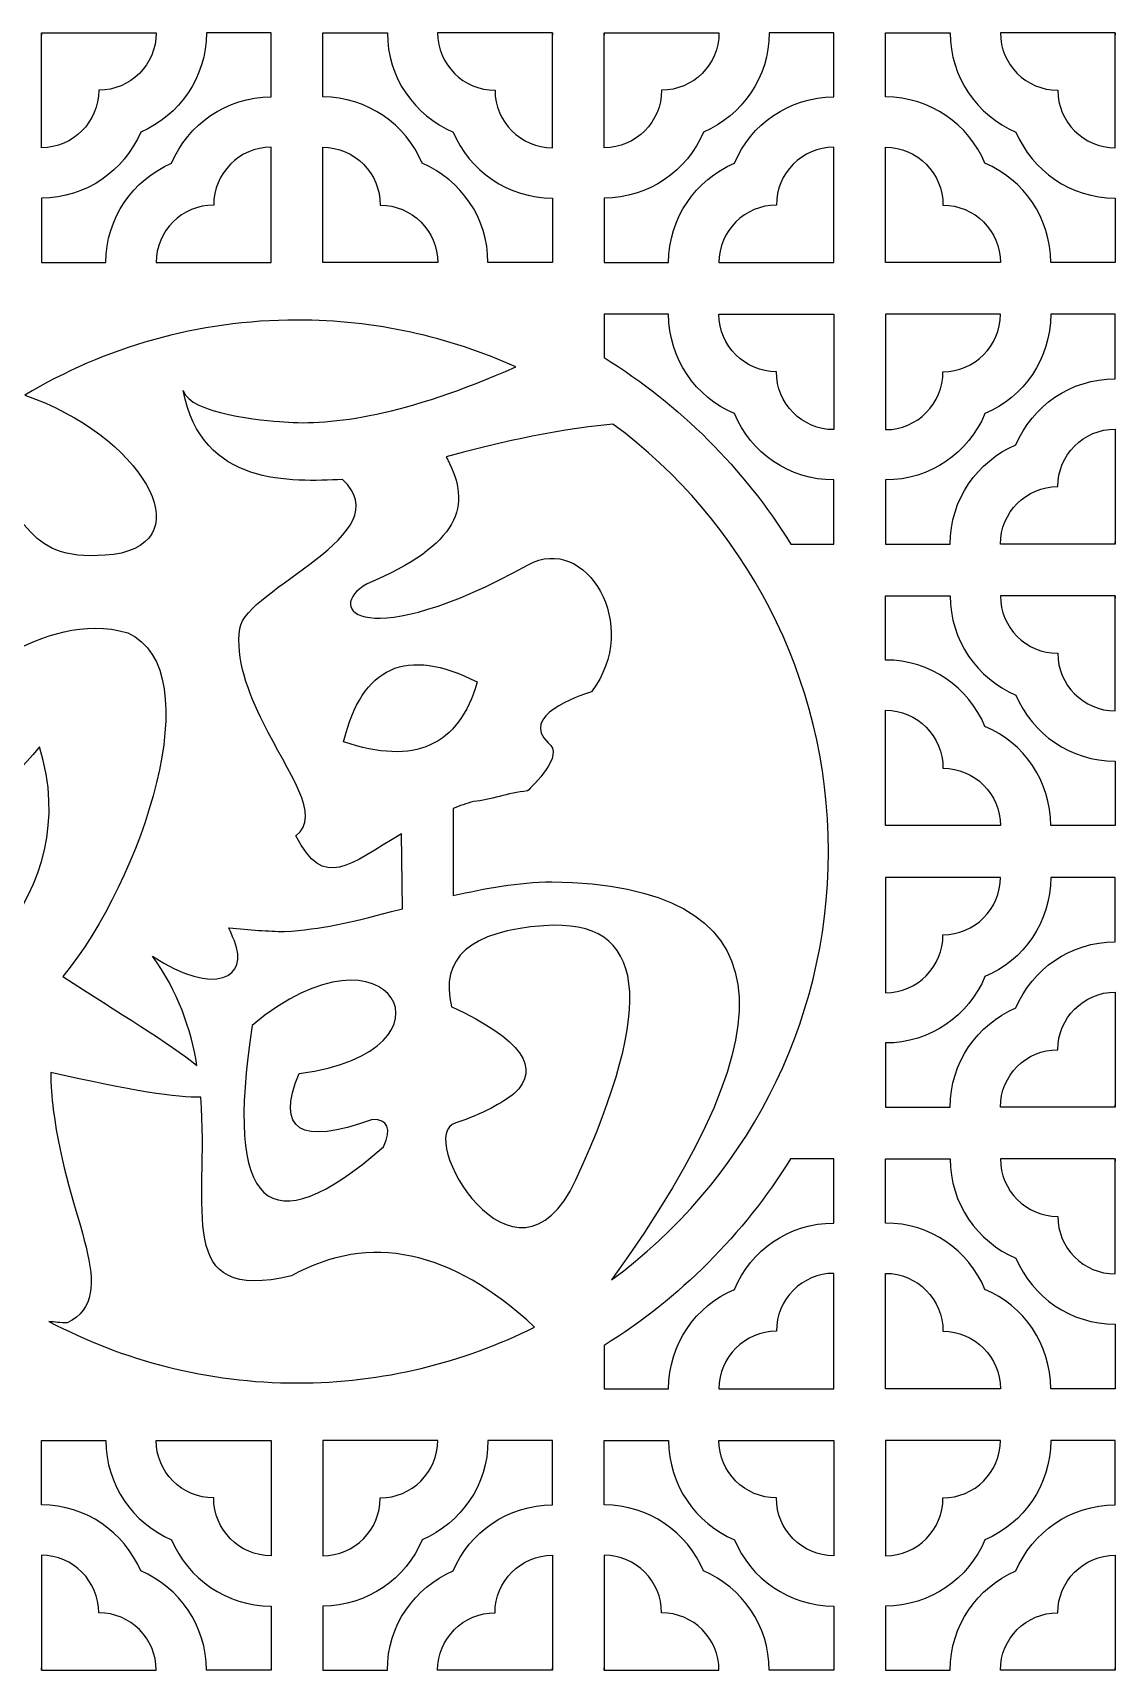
# Model space of a CAD drawing. Header units: centimetres. Extents: x -60 to 60, y -29 to 29.
# Drawn here: x 22.4 to 60.1, y -28.5 to 28.5 of the extents above; entities that cross this region are included whole.
import ezdxf

# ---------------------------------------------------------------- set-up
doc = ezdxf.new("R2010")
doc.units = ezdxf.units.CM
doc.header["$MEASUREMENT"] = 0
doc.layers.add('layer 1', color=7, linetype='Continuous')

msp = doc.modelspace()

# ---------------------------------------------------------------- linework, layer by layer
at = {"layer": 'layer 1', "color": 242}
for points, knots in [([(22.70974, 28.41758), (22.70864, 28.44493), (22.70807, 28.4724), (22.70807, 28.5), (22.70807, 28.5), (22.70807, 28.50012), (22.70808, 28.50025), (22.70808, 28.50038), (22.70808, 28.50038), (22.70808, 28.50038), (22.70974, 28.41758), (22.70974, 28.41758)], [0, 0, 0, 0, 0.25, 0.25, 0.25, 0.25, 0.5, 0.5, 0.5, 0.5, 1, 1, 1, 1]), ([(40.50806, 28.41758), (40.50916, 28.44493), (40.50973, 28.4724), (40.50973, 28.5), (40.50973, 28.5), (40.50973, 28.50012), (40.50972, 28.50025), (40.50972, 28.50038), (40.50972, 28.50038), (40.50972, 28.50038), (40.50806, 28.41758), (40.50806, 28.41758)], [0, 0, 0, 0, 0.25, 0.25, 0.25, 0.25, 0.5, 0.5, 0.5, 0.5, 1, 1, 1, 1]), ([(42.30974, 28.41758), (42.30864, 28.44493), (42.30807, 28.4724), (42.30807, 28.5), (42.30807, 28.5), (42.30807, 28.50012), (42.30808, 28.50025), (42.30808, 28.50038), (42.30808, 28.50038), (42.30808, 28.50038), (42.30974, 28.41758), (42.30974, 28.41758)], [0, 0, 0, 0, 0.25, 0.25, 0.25, 0.25, 0.5, 0.5, 0.5, 0.5, 1, 1, 1, 1]), ([(60.10806, 28.41758), (60.10916, 28.44493), (60.10973, 28.4724), (60.10973, 28.5), (60.10973, 28.5), (60.10973, 28.50012), (60.10972, 28.50025), (60.10972, 28.50038), (60.10972, 28.50038), (60.10972, 28.50038), (60.10806, 28.41758), (60.10806, 28.41758)], [0, 0, 0, 0, 0.25, 0.25, 0.25, 0.25, 0.5, 0.5, 0.5, 0.5, 1, 1, 1, 1]), ([(27.24602, 23.95526), (25.9, 23.38596), (24.95554, 22.05314), (24.95554, 20.5), (24.95554, 20.5), (24.95554, 20.5), (22.70974, 20.5), (22.70974, 20.5), (22.70974, 20.5), (22.70974, 20.5), (22.70974, 22.7458), (22.70974, 22.7458), (22.70974, 22.7458), (24.26621, 22.7458), (25.60125, 23.69446), (26.16849, 25.04511), (26.16849, 25.04511), (27.51389, 25.61469), (28.45807, 26.9473), (28.45807, 28.5), (28.45807, 28.5), (28.45807, 28.5), (30.70974, 28.5), (30.70974, 28.5), (30.70974, 28.5), (30.70974, 28.5), (30.70974, 26.26594), (30.70974, 26.26594), (30.70974, 26.26594), (29.14896, 26.26594), (27.81055, 25.31188), (27.24602, 23.95526), (27.24602, 23.95526), (27.24602, 23.95526), (27.24602, 23.95526), (27.24602, 23.95526)], [0, 0, 0, 0, 0.1, 0.1, 0.1, 0.1, 0.2, 0.2, 0.2, 0.2, 0.3, 0.3, 0.3, 0.3, 0.4, 0.4, 0.4, 0.4, 0.5, 0.5, 0.5, 0.5, 0.6, 0.6, 0.6, 0.6, 0.7, 0.7, 0.7, 0.7, 0.8, 0.8, 0.8, 0.8, 1, 1, 1, 1]), ([(24.70974, 26.5), (25.81413, 26.5), (26.70807, 27.39561), (26.70807, 28.5), (26.70807, 28.5), (26.70807, 28.5), (22.70974, 28.5), (22.70974, 28.5), (22.70974, 28.5), (22.70974, 28.5), (22.70974, 24.4958), (22.70974, 24.4958), (22.70974, 24.4958), (23.81234, 24.4958), (24.70974, 25.39922), (24.70974, 26.5), (24.70974, 26.5), (24.70974, 26.5), (24.70974, 26.5), (24.70974, 26.5)], [0, 0, 0, 0, 0.16666667, 0.16666667, 0.16666667, 0.16666667, 0.33333333, 0.33333333, 0.33333333, 0.33333333, 0.5, 0.5, 0.5, 0.5, 0.66666667, 0.66666667, 0.66666667, 0.66666667, 1, 1, 1, 1]), ([(35.97178, 23.95526), (37.3178, 23.38596), (38.26226, 22.05314), (38.26226, 20.5), (38.26226, 20.5), (38.26226, 20.5), (40.50806, 20.5), (40.50806, 20.5), (40.50806, 20.5), (40.50806, 20.5), (40.50806, 22.7458), (40.50806, 22.7458), (40.50806, 22.7458), (38.95159, 22.7458), (37.61655, 23.69446), (37.04931, 25.04511), (37.04931, 25.04511), (35.70391, 25.61469), (34.75973, 26.9473), (34.75973, 28.5), (34.75973, 28.5), (34.75973, 28.5), (32.50806, 28.5), (32.50806, 28.5), (32.50806, 28.5), (32.50806, 28.5), (32.50806, 26.26594), (32.50806, 26.26594), (32.50806, 26.26594), (34.06884, 26.26594), (35.40725, 25.31188), (35.97178, 23.95526), (35.97178, 23.95526), (35.97178, 23.95526), (35.97178, 23.95526), (35.97178, 23.95526)], [0, 0, 0, 0, 0.1, 0.1, 0.1, 0.1, 0.2, 0.2, 0.2, 0.2, 0.3, 0.3, 0.3, 0.3, 0.4, 0.4, 0.4, 0.4, 0.5, 0.5, 0.5, 0.5, 0.6, 0.6, 0.6, 0.6, 0.7, 0.7, 0.7, 0.7, 0.8, 0.8, 0.8, 0.8, 1, 1, 1, 1]), ([(38.50806, 26.5), (37.40367, 26.5), (36.50973, 27.39561), (36.50973, 28.5), (36.50973, 28.5), (36.50973, 28.5), (40.50806, 28.5), (40.50806, 28.5), (40.50806, 28.5), (40.50806, 28.5), (40.50806, 24.4958), (40.50806, 24.4958), (40.50806, 24.4958), (39.40546, 24.4958), (38.50806, 25.39922), (38.50806, 26.5), (38.50806, 26.5), (38.50806, 26.5), (38.50806, 26.5), (38.50806, 26.5)], [0, 0, 0, 0, 0.16666667, 0.16666667, 0.16666667, 0.16666667, 0.33333333, 0.33333333, 0.33333333, 0.33333333, 0.5, 0.5, 0.5, 0.5, 0.66666667, 0.66666667, 0.66666667, 0.66666667, 1, 1, 1, 1]), ([(46.84602, 23.95526), (45.5, 23.38596), (44.55554, 22.05314), (44.55554, 20.5), (44.55554, 20.5), (44.55554, 20.5), (42.30974, 20.5), (42.30974, 20.5), (42.30974, 20.5), (42.30974, 20.5), (42.30974, 22.7458), (42.30974, 22.7458), (42.30974, 22.7458), (43.86621, 22.7458), (45.20125, 23.69446), (45.76849, 25.04511), (45.76849, 25.04511), (47.11389, 25.61469), (48.05807, 26.9473), (48.05807, 28.5), (48.05807, 28.5), (48.05807, 28.5), (50.30974, 28.5), (50.30974, 28.5), (50.30974, 28.5), (50.30974, 28.5), (50.30974, 26.26594), (50.30974, 26.26594), (50.30974, 26.26594), (48.74896, 26.26594), (47.41055, 25.31188), (46.84602, 23.95526), (46.84602, 23.95526), (46.84602, 23.95526), (46.84602, 23.95526), (46.84602, 23.95526)], [0, 0, 0, 0, 0.1, 0.1, 0.1, 0.1, 0.2, 0.2, 0.2, 0.2, 0.3, 0.3, 0.3, 0.3, 0.4, 0.4, 0.4, 0.4, 0.5, 0.5, 0.5, 0.5, 0.6, 0.6, 0.6, 0.6, 0.7, 0.7, 0.7, 0.7, 0.8, 0.8, 0.8, 0.8, 1, 1, 1, 1]), ([(44.30974, 26.5), (45.41413, 26.5), (46.30807, 27.39561), (46.30807, 28.5), (46.30807, 28.5), (46.30807, 28.5), (42.30974, 28.5), (42.30974, 28.5), (42.30974, 28.5), (42.30974, 28.5), (42.30974, 24.4958), (42.30974, 24.4958), (42.30974, 24.4958), (43.41234, 24.4958), (44.30974, 25.39922), (44.30974, 26.5), (44.30974, 26.5), (44.30974, 26.5), (44.30974, 26.5), (44.30974, 26.5)], [0, 0, 0, 0, 0.16666667, 0.16666667, 0.16666667, 0.16666667, 0.33333333, 0.33333333, 0.33333333, 0.33333333, 0.5, 0.5, 0.5, 0.5, 0.66666667, 0.66666667, 0.66666667, 0.66666667, 1, 1, 1, 1]), ([(55.57178, 23.95526), (56.9178, 23.38596), (57.86226, 22.05314), (57.86226, 20.5), (57.86226, 20.5), (57.86226, 20.5), (60.10806, 20.5), (60.10806, 20.5), (60.10806, 20.5), (60.10806, 20.5), (60.10806, 22.7458), (60.10806, 22.7458), (60.10806, 22.7458), (58.55159, 22.7458), (57.21655, 23.69446), (56.64931, 25.04511), (56.64931, 25.04511), (55.30391, 25.61469), (54.35973, 26.9473), (54.35973, 28.5), (54.35973, 28.5), (54.35973, 28.5), (52.10806, 28.5), (52.10806, 28.5), (52.10806, 28.5), (52.10806, 28.5), (52.10806, 26.26594), (52.10806, 26.26594), (52.10806, 26.26594), (53.66884, 26.26594), (55.00725, 25.31188), (55.57178, 23.95526), (55.57178, 23.95526), (55.57178, 23.95526), (55.57178, 23.95526), (55.57178, 23.95526)], [0, 0, 0, 0, 0.1, 0.1, 0.1, 0.1, 0.2, 0.2, 0.2, 0.2, 0.3, 0.3, 0.3, 0.3, 0.4, 0.4, 0.4, 0.4, 0.5, 0.5, 0.5, 0.5, 0.6, 0.6, 0.6, 0.6, 0.7, 0.7, 0.7, 0.7, 0.8, 0.8, 0.8, 0.8, 1, 1, 1, 1]), ([(58.10806, 26.5), (57.00367, 26.5), (56.10973, 27.39561), (56.10973, 28.5), (56.10973, 28.5), (56.10973, 28.5), (60.10806, 28.5), (60.10806, 28.5), (60.10806, 28.5), (60.10806, 28.5), (60.10806, 24.4958), (60.10806, 24.4958), (60.10806, 24.4958), (59.00546, 24.4958), (58.10806, 25.39922), (58.10806, 26.5), (58.10806, 26.5), (58.10806, 26.5), (58.10806, 26.5), (58.10806, 26.5)], [0, 0, 0, 0, 0.16666667, 0.16666667, 0.16666667, 0.16666667, 0.33333333, 0.33333333, 0.33333333, 0.33333333, 0.5, 0.5, 0.5, 0.5, 0.66666667, 0.66666667, 0.66666667, 0.66666667, 1, 1, 1, 1]), ([(26.70564, 20.5), (26.70564, 21.60267), (27.60901, 22.49998), (28.70981, 22.49998), (28.70981, 22.49998), (28.70151, 23.60508), (29.60415, 24.51594), (30.70974, 24.51594), (30.70974, 24.51594), (30.70974, 24.51594), (30.70974, 20.5), (30.70974, 20.5), (30.70974, 20.5), (30.70974, 20.5), (26.70564, 20.5), (26.70564, 20.5)], [0, 0, 0, 0, 0.2, 0.2, 0.2, 0.2, 0.4, 0.4, 0.4, 0.4, 0.6, 0.6, 0.6, 0.6, 1, 1, 1, 1]), ([(36.51216, 20.5), (36.51216, 21.60267), (35.60879, 22.49998), (34.50799, 22.49998), (34.50799, 22.49998), (34.51629, 23.60508), (33.61365, 24.51594), (32.50806, 24.51594), (32.50806, 24.51594), (32.50806, 24.51594), (32.50806, 20.5), (32.50806, 20.5), (32.50806, 20.5), (32.50806, 20.5), (36.51216, 20.5), (36.51216, 20.5)], [0, 0, 0, 0, 0.2, 0.2, 0.2, 0.2, 0.4, 0.4, 0.4, 0.4, 0.6, 0.6, 0.6, 0.6, 1, 1, 1, 1]), ([(46.30564, 20.5), (46.30564, 21.60267), (47.20901, 22.49998), (48.30981, 22.49998), (48.30981, 22.49998), (48.30151, 23.60508), (49.20415, 24.51594), (50.30974, 24.51594), (50.30974, 24.51594), (50.30974, 24.51594), (50.30974, 20.5), (50.30974, 20.5), (50.30974, 20.5), (50.30974, 20.5), (46.30564, 20.5), (46.30564, 20.5)], [0, 0, 0, 0, 0.2, 0.2, 0.2, 0.2, 0.4, 0.4, 0.4, 0.4, 0.6, 0.6, 0.6, 0.6, 1, 1, 1, 1]), ([(56.11216, 20.5), (56.11216, 21.60267), (55.20879, 22.49998), (54.10799, 22.49998), (54.10799, 22.49998), (54.11629, 23.60508), (53.21365, 24.51594), (52.10806, 24.51594), (52.10806, 24.51594), (52.10806, 24.51594), (52.10806, 20.5), (52.10806, 20.5), (52.10806, 20.5), (52.10806, 20.5), (56.11216, 20.5), (56.11216, 20.5)], [0, 0, 0, 0, 0.2, 0.2, 0.2, 0.2, 0.4, 0.4, 0.4, 0.4, 0.6, 0.6, 0.6, 0.6, 1, 1, 1, 1]), ([(28.12773, -7.44882), (27.18303, -6.69199), (25.40397, -5.6025), (23.45208, -4.35654), (23.45208, -4.35654), (26.22529, -1.00385), (28.63784, 6.31007), (25.7151, 7.60699), (25.7151, 7.60699), (24.21366, 8.07412), (22.70259, 7.48236), (21.55877, 6.90046), (21.55877, 6.90046), (21.55877, 6.90046), (21.55876, 6.90045), (21.55876, 6.90045), (21.55876, 6.90045), (18.60048, 5.39542), (16.69027, 1.33226), (13.3909, 3.10792), (13.3909, 3.10792), (13.97583, 7.99041), (16.50569, 11.4978), (19.9858, 14.08021), (19.9858, 14.08021), (22.39115, 11.49097), (22.08312, 10.03695), (25.21626, 10.33465), (25.21626, 10.33465), (28.37153, 10.8162), (26.13684, 14.52743), (22.13082, 15.88346), (22.13082, 15.88346), (24.90563, 17.5453), (28.15194, 18.50061), (31.62089, 18.50061), (31.62089, 18.50061), (34.33223, 18.50061), (36.90754, 17.917), (39.22805, 16.8686), (39.22805, 16.8686), (35.41582, 15.17541), (32.82398, 14.82134), (31.15168, 14.95138), (31.15168, 14.95138), (30.44029, 15.00669), (27.88816, 15.22635), (27.65097, 16.04541), (27.65097, 16.04541), (28.28106, 12.68795), (31.44224, 12.87064), (33.19094, 12.95036), (33.19094, 12.95036), (35.31036, 11.05391), (29.80927, 9.14572), (29.62609, 7.76258), (29.62609, 7.76258), (29.45602, 6.71687), (29.90939, 5.55984), (30.44527, 4.4664), (30.44527, 4.4664), (31.30163, 2.71902), (32.50197, 1.2561), (31.57381, 0.54822), (31.57381, 0.54822), (32.55316, -1.38006), (33.43134, -0.45426), (35.25211, 0.61721), (35.25211, 0.61721), (35.25211, 0.61721), (35.28727, -1.99097), (35.28727, -1.99097), (35.28727, -1.99097), (35.15754, -2.02577), (35.03135, -2.0595), (34.90881, -2.09179), (34.90881, -2.09179), (33.40716, -2.48747), (32.4914, -2.69656), (31.17242, -2.7886), (31.17242, -2.7886), (31.17242, -2.7886), (31.1724, -2.78861), (31.1724, -2.78861), (31.1724, -2.78861), (31.1724, -2.78861), (31.17239, -2.78861), (31.17239, -2.78861), (31.17239, -2.78861), (31.17239, -2.78861), (31.17239, -2.78861), (31.17239, -2.78861), (31.17239, -2.78861), (30.61465, -2.77486), (29.97705, -2.73366), (29.23518, -2.65317), (29.23518, -2.65317), (29.2789, -2.75594), (29.34177, -2.90437), (29.43015, -3.11352), (29.43015, -3.11352), (29.96749, -4.385), (28.76442, -5.073), (26.57783, -3.64466), (26.57783, -3.64466), (27.47397, -4.86654), (27.91506, -6.17334), (28.12773, -7.44882)], [0, 0, 0, 0, 0.03571429, 0.03571429, 0.03571429, 0.03571429, 0.07142857, 0.07142857, 0.07142857, 0.07142857, 0.10714286, 0.10714286, 0.10714286, 0.10714286, 0.14285714, 0.14285714, 0.14285714, 0.14285714, 0.17857143, 0.17857143, 0.17857143, 0.17857143, 0.21428571, 0.21428571, 0.21428571, 0.21428571, 0.25, 0.25, 0.25, 0.25, 0.28571429, 0.28571429, 0.28571429, 0.28571429, 0.32142857, 0.32142857, 0.32142857, 0.32142857, 0.35714286, 0.35714286, 0.35714286, 0.35714286, 0.39285714, 0.39285714, 0.39285714, 0.39285714, 0.42857143, 0.42857143, 0.42857143, 0.42857143, 0.46428571, 0.46428571, 0.46428571, 0.46428571, 0.5, 0.5, 0.5, 0.5, 0.53571429, 0.53571429, 0.53571429, 0.53571429, 0.57142857, 0.57142857, 0.57142857, 0.57142857, 0.60714286, 0.60714286, 0.60714286, 0.60714286, 0.64285714, 0.64285714, 0.64285714, 0.64285714, 0.67857143, 0.67857143, 0.67857143, 0.67857143, 0.71428571, 0.71428571, 0.71428571, 0.71428571, 0.75, 0.75, 0.75, 0.75, 0.78571429, 0.78571429, 0.78571429, 0.78571429, 0.82142857, 0.82142857, 0.82142857, 0.82142857, 0.85714286, 0.85714286, 0.85714286, 0.85714286, 0.89285714, 0.89285714, 0.89285714, 0.89285714, 0.92857143, 0.92857143, 0.92857143, 0.92857143, 1, 1, 1, 1]), ([(48.81574, 10.70002), (47.17369, 13.33292), (44.94373, 15.55347), (42.30974, 17.19395), (42.30974, 17.19395), (42.30974, 17.19395), (42.30974, 18.7), (42.30974, 18.7), (42.30974, 18.7), (42.30974, 18.7), (44.55554, 18.7), (44.55554, 18.7), (44.55554, 18.7), (44.55554, 17.14686), (45.5, 15.81404), (46.84602, 15.24474), (46.84602, 15.24474), (47.41055, 13.88812), (48.74896, 12.93406), (50.30974, 12.93406), (50.30974, 12.93406), (50.30974, 12.93406), (50.30974, 10.7), (50.30974, 10.7), (50.30974, 10.7), (50.30974, 10.7), (48.81574, 10.70002), (48.81574, 10.70002)], [0, 0, 0, 0, 0.125, 0.125, 0.125, 0.125, 0.25, 0.25, 0.25, 0.25, 0.375, 0.375, 0.375, 0.375, 0.5, 0.5, 0.5, 0.5, 0.625, 0.625, 0.625, 0.625, 0.75, 0.75, 0.75, 0.75, 1, 1, 1, 1]), ([(46.30564, 18.7), (46.30564, 17.59733), (47.20901, 16.70002), (48.30981, 16.70002), (48.30981, 16.70002), (48.30151, 15.59492), (49.20415, 14.68406), (50.30974, 14.68406), (50.30974, 14.68406), (50.30974, 14.68406), (50.30974, 18.7), (50.30974, 18.7), (50.30974, 18.7), (50.30974, 18.7), (46.30564, 18.7), (46.30564, 18.7), (46.30564, 18.7), (46.30564, 18.7), (46.30564, 18.7), (46.30564, 18.7)], [0, 0, 0, 0, 0.16666667, 0.16666667, 0.16666667, 0.16666667, 0.33333333, 0.33333333, 0.33333333, 0.33333333, 0.5, 0.5, 0.5, 0.5, 0.66666667, 0.66666667, 0.66666667, 0.66666667, 1, 1, 1, 1]), ([(56.11216, 18.7), (56.11216, 17.59733), (55.20879, 16.70002), (54.10799, 16.70002), (54.10799, 16.70002), (54.11629, 15.59492), (53.21365, 14.68406), (52.10806, 14.68406), (52.10806, 14.68406), (52.10806, 14.68406), (52.10806, 18.7), (52.10806, 18.7), (52.10806, 18.7), (52.10806, 18.7), (56.11216, 18.7), (56.11216, 18.7)], [0, 0, 0, 0, 0.2, 0.2, 0.2, 0.2, 0.4, 0.4, 0.4, 0.4, 0.6, 0.6, 0.6, 0.6, 1, 1, 1, 1]), ([(55.57178, 15.24474), (56.9178, 15.81404), (57.86226, 17.14686), (57.86226, 18.7), (57.86226, 18.7), (57.86226, 18.7), (60.10806, 18.7), (60.10806, 18.7), (60.10806, 18.7), (60.10806, 18.7), (60.10806, 16.4542), (60.10806, 16.4542), (60.10806, 16.4542), (58.55159, 16.4542), (57.21655, 15.50554), (56.64931, 14.15489), (56.64931, 14.15489), (55.30391, 13.58531), (54.35973, 12.2527), (54.35973, 10.7), (54.35973, 10.7), (54.35973, 10.7), (52.10806, 10.7), (52.10806, 10.7), (52.10806, 10.7), (52.10806, 10.7), (52.10806, 12.93406), (52.10806, 12.93406), (52.10806, 12.93406), (53.66884, 12.93406), (55.00725, 13.88812), (55.57178, 15.24474), (55.57178, 15.24474), (55.57178, 15.24474), (55.57178, 15.24474), (55.57178, 15.24474)], [0, 0, 0, 0, 0.1, 0.1, 0.1, 0.1, 0.2, 0.2, 0.2, 0.2, 0.3, 0.3, 0.3, 0.3, 0.4, 0.4, 0.4, 0.4, 0.5, 0.5, 0.5, 0.5, 0.6, 0.6, 0.6, 0.6, 0.7, 0.7, 0.7, 0.7, 0.8, 0.8, 0.8, 0.8, 1, 1, 1, 1]), ([(42.56483, -14.91567), (49.12336, -5.81429), (48.42931, -1.19448), (40.48591, -1.05172), (40.48591, -1.05172), (39.3202, -1.06751), (38.13573, -1.28178), (37.05341, -1.53617), (37.05341, -1.53617), (37.05341, -1.53617), (37.05344, 1.50259), (37.05344, 1.50259), (37.05344, 1.50259), (37.28229, 1.59078), (37.50872, 1.6684), (37.76028, 1.74342), (37.76028, 1.74342), (37.76028, 1.74342), (37.76031, 1.74343), (37.76031, 1.74343), (37.76031, 1.74343), (37.76031, 1.74343), (37.76033, 1.74343), (37.76033, 1.74343), (37.76033, 1.74343), (38.34812, 1.78445), (38.94821, 2.04176), (39.64135, 2.1071), (39.64135, 2.1071), (39.82129, 2.28707), (40.95763, 3.35828), (40.36412, 3.77994), (40.36412, 3.77994), (39.35692, 4.73419), (41.40131, 5.39644), (41.86451, 5.55551), (41.86451, 5.55551), (43.63905, 7.86948), (41.66755, 11.09817), (39.65892, 9.97694), (39.65892, 9.97694), (33.98921, 6.85025), (32.49261, 8.42888), (34.05574, 9.32213), (34.05574, 9.32213), (37.28944, 10.67143), (37.71019, 12.06135), (36.84906, 13.65331), (36.84906, 13.65331), (36.83476, 13.67975), (36.82001, 13.70623), (36.80473, 13.73269), (36.80473, 13.73269), (38.39433, 14.16194), (40.30848, 14.65108), (42.61668, 14.87861), (42.61668, 14.87861), (47.16906, 11.5082), (50.1209, 6.09842), (50.1209, 0.00062), (50.1209, 0.00062), (50.1209, -6.12033), (47.14664, -11.54802), (42.56483, -14.91567), (42.56483, -14.91567), (42.56483, -14.91567), (42.56483, -14.91567), (42.56483, -14.91567)], [0, 0, 0, 0, 0.05555556, 0.05555556, 0.05555556, 0.05555556, 0.11111111, 0.11111111, 0.11111111, 0.11111111, 0.16666667, 0.16666667, 0.16666667, 0.16666667, 0.22222222, 0.22222222, 0.22222222, 0.22222222, 0.27777778, 0.27777778, 0.27777778, 0.27777778, 0.33333333, 0.33333333, 0.33333333, 0.33333333, 0.38888889, 0.38888889, 0.38888889, 0.38888889, 0.44444444, 0.44444444, 0.44444444, 0.44444444, 0.5, 0.5, 0.5, 0.5, 0.55555556, 0.55555556, 0.55555556, 0.55555556, 0.61111111, 0.61111111, 0.61111111, 0.61111111, 0.66666667, 0.66666667, 0.66666667, 0.66666667, 0.72222222, 0.72222222, 0.72222222, 0.72222222, 0.77777778, 0.77777778, 0.77777778, 0.77777778, 0.83333333, 0.83333333, 0.83333333, 0.83333333, 0.88888889, 0.88888889, 0.88888889, 0.88888889, 1, 1, 1, 1]), ([(58.10806, 12.7), (57.00367, 12.7), (56.10973, 11.80439), (56.10973, 10.7), (56.10973, 10.7), (56.10973, 10.7), (60.10806, 10.7), (60.10806, 10.7), (60.10806, 10.7), (60.10806, 10.7), (60.10806, 14.7042), (60.10806, 14.7042), (60.10806, 14.7042), (59.00546, 14.7042), (58.10806, 13.80078), (58.10806, 12.7), (58.10806, 12.7), (58.10806, 12.7), (58.10806, 12.7), (58.10806, 12.7)], [0, 0, 0, 0, 0.16666667, 0.16666667, 0.16666667, 0.16666667, 0.33333333, 0.33333333, 0.33333333, 0.33333333, 0.5, 0.5, 0.5, 0.5, 0.66666667, 0.66666667, 0.66666667, 0.66666667, 1, 1, 1, 1]), ([(60.10806, 10.78242), (60.10916, 10.75507), (60.10973, 10.7276), (60.10973, 10.7), (60.10973, 10.7), (60.10973, 10.69988), (60.10972, 10.69975), (60.10972, 10.69962), (60.10972, 10.69962), (60.10972, 10.69962), (60.10806, 10.78242), (60.10806, 10.78242)], [0, 0, 0, 0, 0.25, 0.25, 0.25, 0.25, 0.5, 0.5, 0.5, 0.5, 1, 1, 1, 1]), ([(55.57178, 4.35526), (56.9178, 3.78596), (57.86226, 2.45314), (57.86226, 0.9), (57.86226, 0.9), (57.86226, 0.9), (60.10806, 0.9), (60.10806, 0.9), (60.10806, 0.9), (60.10806, 0.9), (60.10806, 3.1458), (60.10806, 3.1458), (60.10806, 3.1458), (58.55159, 3.1458), (57.21655, 4.09446), (56.64931, 5.44511), (56.64931, 5.44511), (55.30391, 6.01469), (54.35973, 7.3473), (54.35973, 8.9), (54.35973, 8.9), (54.35973, 8.9), (52.10806, 8.9), (52.10806, 8.9), (52.10806, 8.9), (52.10806, 8.9), (52.10806, 6.66594), (52.10806, 6.66594), (52.10806, 6.66594), (53.66884, 6.66594), (55.00725, 5.71188), (55.57178, 4.35526), (55.57178, 4.35526), (55.57178, 4.35526), (55.57178, 4.35526), (55.57178, 4.35526)], [0, 0, 0, 0, 0.1, 0.1, 0.1, 0.1, 0.2, 0.2, 0.2, 0.2, 0.3, 0.3, 0.3, 0.3, 0.4, 0.4, 0.4, 0.4, 0.5, 0.5, 0.5, 0.5, 0.6, 0.6, 0.6, 0.6, 0.7, 0.7, 0.7, 0.7, 0.8, 0.8, 0.8, 0.8, 1, 1, 1, 1]), ([(58.10806, 6.9), (57.00367, 6.9), (56.10973, 7.79561), (56.10973, 8.9), (56.10973, 8.9), (56.10973, 8.9), (60.10806, 8.9), (60.10806, 8.9), (60.10806, 8.9), (60.10806, 8.9), (60.10806, 4.8958), (60.10806, 4.8958), (60.10806, 4.8958), (59.00546, 4.8958), (58.10806, 5.79922), (58.10806, 6.9), (58.10806, 6.9), (58.10806, 6.9), (58.10806, 6.9), (58.10806, 6.9)], [0, 0, 0, 0, 0.16666667, 0.16666667, 0.16666667, 0.16666667, 0.33333333, 0.33333333, 0.33333333, 0.33333333, 0.5, 0.5, 0.5, 0.5, 0.66666667, 0.66666667, 0.66666667, 0.66666667, 1, 1, 1, 1]), ([(60.10806, 8.81758), (60.10916, 8.84493), (60.10973, 8.8724), (60.10973, 8.9), (60.10973, 8.9), (60.10973, 8.90012), (60.10972, 8.90025), (60.10972, 8.90038), (60.10972, 8.90038), (60.10972, 8.90038), (60.10806, 8.81758), (60.10806, 8.81758)], [0, 0, 0, 0, 0.25, 0.25, 0.25, 0.25, 0.5, 0.5, 0.5, 0.5, 1, 1, 1, 1]), ([(37.88494, 5.90532), (35.42244, 7.14856), (33.87242, 6.45453), (33.23491, 3.82323), (33.23491, 3.82323), (35.70571, 2.97714), (37.25572, 3.67118), (37.88494, 5.90532)], [0, 0, 0, 0, 0.33333333, 0.33333333, 0.33333333, 0.33333333, 1, 1, 1, 1]), ([(56.11216, 0.9), (56.11216, 2.00267), (55.20879, 2.89998), (54.10799, 2.89998), (54.10799, 2.89998), (54.11629, 4.00508), (53.21365, 4.91594), (52.10806, 4.91594), (52.10806, 4.91594), (52.10806, 4.91594), (52.10806, 0.9), (52.10806, 0.9), (52.10806, 0.9), (52.10806, 0.9), (56.11216, 0.9), (56.11216, 0.9)], [0, 0, 0, 0, 0.2, 0.2, 0.2, 0.2, 0.4, 0.4, 0.4, 0.4, 0.6, 0.6, 0.6, 0.6, 1, 1, 1, 1]), ([(14.58374, -7.22034), (13.64197, -5.00162), (13.1209, -2.56112), (13.1209, 0.00062), (13.1209, 0.00062), (13.1209, 0.55942), (13.1457, 1.11247), (13.19424, 1.65869), (13.19424, 1.65869), (13.3889, 1.3797), (13.60156, 1.14016), (13.82916, 0.93754), (13.82916, 0.93754), (16.25653, -1.22345), (20.39129, 0.80503), (22.6398, 3.64042), (22.6398, 3.64042), (24.27017, -1.49666), (19.65809, -5.3285), (16.76522, -6.10298), (16.76522, -6.10298), (15.56822, -6.42344), (14.8807, -6.81637), (14.58374, -7.22034)], [0, 0, 0, 0, 0.14285714, 0.14285714, 0.14285714, 0.14285714, 0.28571429, 0.28571429, 0.28571429, 0.28571429, 0.42857143, 0.42857143, 0.42857143, 0.42857143, 0.57142857, 0.57142857, 0.57142857, 0.57142857, 0.71428571, 0.71428571, 0.71428571, 0.71428571, 1, 1, 1, 1]), ([(56.11216, -0.9), (56.11216, -2.00267), (55.20879, -2.89998), (54.10799, -2.89998), (54.10799, -2.89998), (54.11629, -4.00508), (53.21365, -4.91594), (52.10806, -4.91594), (52.10806, -4.91594), (52.10806, -4.91594), (52.10806, -0.9), (52.10806, -0.9), (52.10806, -0.9), (52.10806, -0.9), (56.11216, -0.9), (56.11216, -0.9)], [0, 0, 0, 0, 0.2, 0.2, 0.2, 0.2, 0.4, 0.4, 0.4, 0.4, 0.6, 0.6, 0.6, 0.6, 1, 1, 1, 1]), ([(55.57178, -4.35526), (56.9178, -3.78596), (57.86226, -2.45314), (57.86226, -0.9), (57.86226, -0.9), (57.86226, -0.9), (60.10806, -0.9), (60.10806, -0.9), (60.10806, -0.9), (60.10806, -0.9), (60.10806, -3.1458), (60.10806, -3.1458), (60.10806, -3.1458), (58.55159, -3.1458), (57.21655, -4.09446), (56.64931, -5.44511), (56.64931, -5.44511), (55.30391, -6.01469), (54.35973, -7.3473), (54.35973, -8.9), (54.35973, -8.9), (54.35973, -8.9), (52.10806, -8.9), (52.10806, -8.9), (52.10806, -8.9), (52.10806, -8.9), (52.10806, -6.66594), (52.10806, -6.66594), (52.10806, -6.66594), (53.66884, -6.66594), (55.00725, -5.71188), (55.57178, -4.35526), (55.57178, -4.35526), (55.57178, -4.35526), (55.57178, -4.35526), (55.57178, -4.35526)], [0, 0, 0, 0, 0.1, 0.1, 0.1, 0.1, 0.2, 0.2, 0.2, 0.2, 0.3, 0.3, 0.3, 0.3, 0.4, 0.4, 0.4, 0.4, 0.5, 0.5, 0.5, 0.5, 0.6, 0.6, 0.6, 0.6, 0.7, 0.7, 0.7, 0.7, 0.8, 0.8, 0.8, 0.8, 1, 1, 1, 1]), ([(34.62925, -10.27542), (30.59522, -13.80171), (29.06953, -12.39393), (30.05219, -6.05211), (30.05219, -6.05211), (34.86231, -2.00073), (37.614, -6.98458), (31.68661, -7.72269), (31.68661, -7.72269), (30.86839, -9.70862), (31.71878, -10.24416), (34.2378, -9.32929), (34.2378, -9.32929), (34.77959, -9.32753), (34.91008, -9.64292), (34.62925, -10.27542)], [0, 0, 0, 0, 0.2, 0.2, 0.2, 0.2, 0.4, 0.4, 0.4, 0.4, 0.6, 0.6, 0.6, 0.6, 1, 1, 1, 1]), ([(41.32156, -11.43079), (39.21831, -15.9693), (35.6442, -9.80801), (37.14688, -9.45076), (37.14688, -9.45076), (38.10092, -9.1294), (38.7467, -8.75481), (39.17043, -8.42812), (39.17043, -8.42812), (39.17043, -8.42812), (39.17045, -8.4281), (39.17045, -8.4281), (39.17045, -8.4281), (40.14428, -7.54048), (39.42396, -6.53459), (37.00847, -5.41035), (37.00847, -5.41035), (37.00847, -5.41035), (37.00846, -5.41034), (37.00846, -5.41034), (37.00846, -5.41034), (37.00846, -5.41034), (36.99756, -5.4052), (36.99756, -5.4052), (36.99756, -5.4052), (36.57129, -3.70439), (37.64345, -2.7643), (40.21399, -2.58492), (40.21399, -2.58492), (43.78875, -2.31744), (44.15884, -5.26404), (41.32437, -11.42464), (41.32437, -11.42464), (41.32437, -11.42464), (41.32156, -11.43079), (41.32156, -11.43079)], [0, 0, 0, 0, 0.1, 0.1, 0.1, 0.1, 0.2, 0.2, 0.2, 0.2, 0.3, 0.3, 0.3, 0.3, 0.4, 0.4, 0.4, 0.4, 0.5, 0.5, 0.5, 0.5, 0.6, 0.6, 0.6, 0.6, 0.7, 0.7, 0.7, 0.7, 0.8, 0.8, 0.8, 0.8, 1, 1, 1, 1]), ([(58.10806, -6.9), (57.00367, -6.9), (56.10973, -7.79561), (56.10973, -8.9), (56.10973, -8.9), (56.10973, -8.9), (60.10806, -8.9), (60.10806, -8.9), (60.10806, -8.9), (60.10806, -8.9), (60.10806, -4.8958), (60.10806, -4.8958), (60.10806, -4.8958), (59.00546, -4.8958), (58.10806, -5.79922), (58.10806, -6.9), (58.10806, -6.9), (58.10806, -6.9), (58.10806, -6.9), (58.10806, -6.9)], [0, 0, 0, 0, 0.16666667, 0.16666667, 0.16666667, 0.16666667, 0.33333333, 0.33333333, 0.33333333, 0.33333333, 0.5, 0.5, 0.5, 0.5, 0.66666667, 0.66666667, 0.66666667, 0.66666667, 1, 1, 1, 1]), ([(28.26088, -8.55283), (28.57155, -12.47394), (27.27794, -15.75069), (31.42185, -14.77153), (31.42185, -14.77153), (34.1566, -13.26227), (36.97841, -13.85641), (39.88715, -16.55376), (39.88715, -16.55376), (37.39922, -17.79878), (34.59169, -18.4994), (31.62089, -18.4994), (31.62089, -18.4994), (28.49626, -18.4994), (25.5525, -17.72436), (22.97101, -16.35604), (22.97101, -16.35604), (23.1647, -16.38594), (23.37756, -16.40408), (23.61118, -16.40947), (23.61118, -16.40947), (25.53973, -15.42747), (23.58887, -12.83703), (23.12523, -8.98599), (23.12523, -8.98599), (23.12523, -8.98599), (23.12523, -8.98598), (23.12523, -8.98598), (23.12523, -8.98598), (23.12523, -8.98598), (23.12523, -8.98596), (23.12523, -8.98596), (23.12523, -8.98596), (23.12523, -8.98596), (23.12522, -8.98595), (23.12522, -8.98595), (23.12522, -8.98595), (23.12522, -8.98595), (23.12522, -8.98593), (23.12522, -8.98593), (23.12522, -8.98593), (23.12522, -8.98593), (23.12522, -8.9859), (23.12522, -8.9859), (23.12522, -8.9859), (23.12522, -8.9859), (23.12522, -8.98588), (23.12522, -8.98588), (23.12522, -8.98588), (23.12522, -8.98588), (23.12522, -8.98586), (23.12522, -8.98586), (23.12522, -8.98586), (23.12522, -8.98586), (23.12522, -8.98583), (23.12522, -8.98583), (23.12522, -8.98583), (23.12522, -8.98583), (23.12521, -8.9858), (23.12521, -8.9858), (23.12521, -8.9858), (23.12521, -8.9858), (23.12521, -8.98577), (23.12521, -8.98577), (23.12521, -8.98577), (23.12521, -8.98577), (23.12521, -8.98574), (23.12521, -8.98574), (23.12521, -8.98574), (23.12521, -8.98574), (23.12521, -8.98571), (23.12521, -8.98571), (23.12521, -8.98571), (23.12521, -8.98571), (23.1252, -8.98566), (23.1252, -8.98566), (23.1252, -8.98566), (23.07499, -8.56847), (23.04197, -8.13671), (23.03349, -7.69036), (23.03349, -7.69036), (25.83666, -8.32714), (27.47538, -8.587), (28.26088, -8.55283)], [0, 0, 0, 0, 0.04545455, 0.04545455, 0.04545455, 0.04545455, 0.09090909, 0.09090909, 0.09090909, 0.09090909, 0.13636364, 0.13636364, 0.13636364, 0.13636364, 0.18181818, 0.18181818, 0.18181818, 0.18181818, 0.22727273, 0.22727273, 0.22727273, 0.22727273, 0.27272727, 0.27272727, 0.27272727, 0.27272727, 0.31818182, 0.31818182, 0.31818182, 0.31818182, 0.36363636, 0.36363636, 0.36363636, 0.36363636, 0.40909091, 0.40909091, 0.40909091, 0.40909091, 0.45454545, 0.45454545, 0.45454545, 0.45454545, 0.5, 0.5, 0.5, 0.5, 0.54545455, 0.54545455, 0.54545455, 0.54545455, 0.59090909, 0.59090909, 0.59090909, 0.59090909, 0.63636364, 0.63636364, 0.63636364, 0.63636364, 0.68181818, 0.68181818, 0.68181818, 0.68181818, 0.72727273, 0.72727273, 0.72727273, 0.72727273, 0.77272727, 0.77272727, 0.77272727, 0.77272727, 0.81818182, 0.81818182, 0.81818182, 0.81818182, 0.86363636, 0.86363636, 0.86363636, 0.86363636, 0.90909091, 0.90909091, 0.90909091, 0.90909091, 1, 1, 1, 1]), ([(60.10806, -8.81758), (60.10916, -8.84493), (60.10973, -8.8724), (60.10973, -8.9), (60.10973, -8.9), (60.10973, -8.90012), (60.10972, -8.90025), (60.10972, -8.90038), (60.10972, -8.90038), (60.10972, -8.90038), (60.10806, -8.81758), (60.10806, -8.81758)], [0, 0, 0, 0, 0.25, 0.25, 0.25, 0.25, 0.5, 0.5, 0.5, 0.5, 1, 1, 1, 1]), ([(42.30974, -17.19401), (44.94333, -15.55378), (47.16141, -13.3324), (48.80339, -10.7), (48.80339, -10.7), (48.80339, -10.7), (50.30974, -10.7), (50.30974, -10.7), (50.30974, -10.7), (50.30974, -10.7), (50.30974, -12.93406), (50.30974, -12.93406), (50.30974, -12.93406), (48.74896, -12.93406), (47.41055, -13.88812), (46.84602, -15.24474), (46.84602, -15.24474), (45.5, -15.81404), (44.55554, -17.14686), (44.55554, -18.7), (44.55554, -18.7), (44.55554, -18.7), (42.30974, -18.7), (42.30974, -18.7), (42.30974, -18.7), (42.30974, -18.7), (42.30974, -17.19401), (42.30974, -17.19401)], [0, 0, 0, 0, 0.125, 0.125, 0.125, 0.125, 0.25, 0.25, 0.25, 0.25, 0.375, 0.375, 0.375, 0.375, 0.5, 0.5, 0.5, 0.5, 0.625, 0.625, 0.625, 0.625, 0.75, 0.75, 0.75, 0.75, 1, 1, 1, 1]), ([(55.57178, -15.24474), (56.9178, -15.81404), (57.86226, -17.14686), (57.86226, -18.7), (57.86226, -18.7), (57.86226, -18.7), (60.10806, -18.7), (60.10806, -18.7), (60.10806, -18.7), (60.10806, -18.7), (60.10806, -16.4542), (60.10806, -16.4542), (60.10806, -16.4542), (58.55159, -16.4542), (57.21655, -15.50554), (56.64931, -14.15489), (56.64931, -14.15489), (55.30391, -13.58531), (54.35973, -12.2527), (54.35973, -10.7), (54.35973, -10.7), (54.35973, -10.7), (52.10806, -10.7), (52.10806, -10.7), (52.10806, -10.7), (52.10806, -10.7), (52.10806, -12.93406), (52.10806, -12.93406), (52.10806, -12.93406), (53.66884, -12.93406), (55.00725, -13.88812), (55.57178, -15.24474), (55.57178, -15.24474), (55.57178, -15.24474), (55.57178, -15.24474), (55.57178, -15.24474)], [0, 0, 0, 0, 0.1, 0.1, 0.1, 0.1, 0.2, 0.2, 0.2, 0.2, 0.3, 0.3, 0.3, 0.3, 0.4, 0.4, 0.4, 0.4, 0.5, 0.5, 0.5, 0.5, 0.6, 0.6, 0.6, 0.6, 0.7, 0.7, 0.7, 0.7, 0.8, 0.8, 0.8, 0.8, 1, 1, 1, 1]), ([(58.10806, -12.7), (57.00367, -12.7), (56.10973, -11.80439), (56.10973, -10.7), (56.10973, -10.7), (56.10973, -10.7), (60.10806, -10.7), (60.10806, -10.7), (60.10806, -10.7), (60.10806, -10.7), (60.10806, -14.7042), (60.10806, -14.7042), (60.10806, -14.7042), (59.00546, -14.7042), (58.10806, -13.80078), (58.10806, -12.7), (58.10806, -12.7), (58.10806, -12.7), (58.10806, -12.7), (58.10806, -12.7)], [0, 0, 0, 0, 0.16666667, 0.16666667, 0.16666667, 0.16666667, 0.33333333, 0.33333333, 0.33333333, 0.33333333, 0.5, 0.5, 0.5, 0.5, 0.66666667, 0.66666667, 0.66666667, 0.66666667, 1, 1, 1, 1]), ([(60.10806, -10.78242), (60.10916, -10.75507), (60.10973, -10.7276), (60.10973, -10.7), (60.10973, -10.7), (60.10973, -10.69988), (60.10972, -10.69975), (60.10972, -10.69962), (60.10972, -10.69962), (60.10972, -10.69962), (60.10806, -10.78242), (60.10806, -10.78242)], [0, 0, 0, 0, 0.25, 0.25, 0.25, 0.25, 0.5, 0.5, 0.5, 0.5, 1, 1, 1, 1]), ([(46.30564, -18.7), (46.30564, -17.59733), (47.20901, -16.70002), (48.30981, -16.70002), (48.30981, -16.70002), (48.30151, -15.59492), (49.20415, -14.68406), (50.30974, -14.68406), (50.30974, -14.68406), (50.30974, -14.68406), (50.30974, -18.7), (50.30974, -18.7), (50.30974, -18.7), (50.30974, -18.7), (46.30564, -18.7), (46.30564, -18.7)], [0, 0, 0, 0, 0.2, 0.2, 0.2, 0.2, 0.4, 0.4, 0.4, 0.4, 0.6, 0.6, 0.6, 0.6, 1, 1, 1, 1]), ([(56.11216, -18.7), (56.11216, -17.59733), (55.20879, -16.70002), (54.10799, -16.70002), (54.10799, -16.70002), (54.11629, -15.59492), (53.21365, -14.68406), (52.10806, -14.68406), (52.10806, -14.68406), (52.10806, -14.68406), (52.10806, -18.7), (52.10806, -18.7), (52.10806, -18.7), (52.10806, -18.7), (56.11216, -18.7), (56.11216, -18.7)], [0, 0, 0, 0, 0.2, 0.2, 0.2, 0.2, 0.4, 0.4, 0.4, 0.4, 0.6, 0.6, 0.6, 0.6, 1, 1, 1, 1]), ([(27.24602, -23.95526), (25.9, -23.38596), (24.95554, -22.05314), (24.95554, -20.5), (24.95554, -20.5), (24.95554, -20.5), (22.70974, -20.5), (22.70974, -20.5), (22.70974, -20.5), (22.70974, -20.5), (22.70974, -22.7458), (22.70974, -22.7458), (22.70974, -22.7458), (24.26621, -22.7458), (25.60125, -23.69446), (26.16849, -25.04511), (26.16849, -25.04511), (27.51389, -25.61469), (28.45807, -26.9473), (28.45807, -28.5), (28.45807, -28.5), (28.45807, -28.5), (30.70974, -28.5), (30.70974, -28.5), (30.70974, -28.5), (30.70974, -28.5), (30.70974, -26.26594), (30.70974, -26.26594), (30.70974, -26.26594), (29.14896, -26.26594), (27.81055, -25.31188), (27.24602, -23.95526), (27.24602, -23.95526), (27.24602, -23.95526), (27.24602, -23.95526), (27.24602, -23.95526)], [0, 0, 0, 0, 0.1, 0.1, 0.1, 0.1, 0.2, 0.2, 0.2, 0.2, 0.3, 0.3, 0.3, 0.3, 0.4, 0.4, 0.4, 0.4, 0.5, 0.5, 0.5, 0.5, 0.6, 0.6, 0.6, 0.6, 0.7, 0.7, 0.7, 0.7, 0.8, 0.8, 0.8, 0.8, 1, 1, 1, 1]), ([(26.70564, -20.5), (26.70564, -21.60267), (27.60901, -22.49998), (28.70981, -22.49998), (28.70981, -22.49998), (28.70151, -23.60508), (29.60415, -24.51594), (30.70974, -24.51594), (30.70974, -24.51594), (30.70974, -24.51594), (30.70974, -20.5), (30.70974, -20.5), (30.70974, -20.5), (30.70974, -20.5), (26.70564, -20.5), (26.70564, -20.5)], [0, 0, 0, 0, 0.2, 0.2, 0.2, 0.2, 0.4, 0.4, 0.4, 0.4, 0.6, 0.6, 0.6, 0.6, 1, 1, 1, 1]), ([(36.51216, -20.5), (36.51216, -21.60267), (35.60879, -22.49998), (34.50799, -22.49998), (34.50799, -22.49998), (34.51629, -23.60508), (33.61365, -24.51594), (32.50806, -24.51594), (32.50806, -24.51594), (32.50806, -24.51594), (32.50806, -20.5), (32.50806, -20.5), (32.50806, -20.5), (32.50806, -20.5), (36.51216, -20.5), (36.51216, -20.5)], [0, 0, 0, 0, 0.2, 0.2, 0.2, 0.2, 0.4, 0.4, 0.4, 0.4, 0.6, 0.6, 0.6, 0.6, 1, 1, 1, 1]), ([(35.97178, -23.95526), (37.3178, -23.38596), (38.26226, -22.05314), (38.26226, -20.5), (38.26226, -20.5), (38.26226, -20.5), (40.50806, -20.5), (40.50806, -20.5), (40.50806, -20.5), (40.50806, -20.5), (40.50806, -22.7458), (40.50806, -22.7458), (40.50806, -22.7458), (38.95159, -22.7458), (37.61655, -23.69446), (37.04931, -25.04511), (37.04931, -25.04511), (35.70391, -25.61469), (34.75973, -26.9473), (34.75973, -28.5), (34.75973, -28.5), (34.75973, -28.5), (32.50806, -28.5), (32.50806, -28.5), (32.50806, -28.5), (32.50806, -28.5), (32.50806, -26.26594), (32.50806, -26.26594), (32.50806, -26.26594), (34.06884, -26.26594), (35.40725, -25.31188), (35.97178, -23.95526), (35.97178, -23.95526), (35.97178, -23.95526), (35.97178, -23.95526), (35.97178, -23.95526)], [0, 0, 0, 0, 0.1, 0.1, 0.1, 0.1, 0.2, 0.2, 0.2, 0.2, 0.3, 0.3, 0.3, 0.3, 0.4, 0.4, 0.4, 0.4, 0.5, 0.5, 0.5, 0.5, 0.6, 0.6, 0.6, 0.6, 0.7, 0.7, 0.7, 0.7, 0.8, 0.8, 0.8, 0.8, 1, 1, 1, 1]), ([(46.84602, -23.95526), (45.5, -23.38596), (44.55554, -22.05314), (44.55554, -20.5), (44.55554, -20.5), (44.55554, -20.5), (42.30974, -20.5), (42.30974, -20.5), (42.30974, -20.5), (42.30974, -20.5), (42.30974, -22.7458), (42.30974, -22.7458), (42.30974, -22.7458), (43.86621, -22.7458), (45.20125, -23.69446), (45.76849, -25.04511), (45.76849, -25.04511), (47.11389, -25.61469), (48.05807, -26.9473), (48.05807, -28.5), (48.05807, -28.5), (48.05807, -28.5), (50.30974, -28.5), (50.30974, -28.5), (50.30974, -28.5), (50.30974, -28.5), (50.30974, -26.26594), (50.30974, -26.26594), (50.30974, -26.26594), (48.74896, -26.26594), (47.41055, -25.31188), (46.84602, -23.95526), (46.84602, -23.95526), (46.84602, -23.95526), (46.84602, -23.95526), (46.84602, -23.95526)], [0, 0, 0, 0, 0.1, 0.1, 0.1, 0.1, 0.2, 0.2, 0.2, 0.2, 0.3, 0.3, 0.3, 0.3, 0.4, 0.4, 0.4, 0.4, 0.5, 0.5, 0.5, 0.5, 0.6, 0.6, 0.6, 0.6, 0.7, 0.7, 0.7, 0.7, 0.8, 0.8, 0.8, 0.8, 1, 1, 1, 1]), ([(46.30564, -20.5), (46.30564, -21.60267), (47.20901, -22.49998), (48.30981, -22.49998), (48.30981, -22.49998), (48.30151, -23.60508), (49.20415, -24.51594), (50.30974, -24.51594), (50.30974, -24.51594), (50.30974, -24.51594), (50.30974, -20.5), (50.30974, -20.5), (50.30974, -20.5), (50.30974, -20.5), (46.30564, -20.5), (46.30564, -20.5)], [0, 0, 0, 0, 0.2, 0.2, 0.2, 0.2, 0.4, 0.4, 0.4, 0.4, 0.6, 0.6, 0.6, 0.6, 1, 1, 1, 1]), ([(56.11216, -20.5), (56.11216, -21.60267), (55.20879, -22.49998), (54.10799, -22.49998), (54.10799, -22.49998), (54.11629, -23.60508), (53.21365, -24.51594), (52.10806, -24.51594), (52.10806, -24.51594), (52.10806, -24.51594), (52.10806, -20.5), (52.10806, -20.5), (52.10806, -20.5), (52.10806, -20.5), (56.11216, -20.5), (56.11216, -20.5)], [0, 0, 0, 0, 0.2, 0.2, 0.2, 0.2, 0.4, 0.4, 0.4, 0.4, 0.6, 0.6, 0.6, 0.6, 1, 1, 1, 1]), ([(55.57178, -23.95526), (56.9178, -23.38596), (57.86226, -22.05314), (57.86226, -20.5), (57.86226, -20.5), (57.86226, -20.5), (60.10806, -20.5), (60.10806, -20.5), (60.10806, -20.5), (60.10806, -20.5), (60.10806, -22.7458), (60.10806, -22.7458), (60.10806, -22.7458), (58.55159, -22.7458), (57.21655, -23.69446), (56.64931, -25.04511), (56.64931, -25.04511), (55.30391, -25.61469), (54.35973, -26.9473), (54.35973, -28.5), (54.35973, -28.5), (54.35973, -28.5), (52.10806, -28.5), (52.10806, -28.5), (52.10806, -28.5), (52.10806, -28.5), (52.10806, -26.26594), (52.10806, -26.26594), (52.10806, -26.26594), (53.66884, -26.26594), (55.00725, -25.31188), (55.57178, -23.95526), (55.57178, -23.95526), (55.57178, -23.95526), (55.57178, -23.95526), (55.57178, -23.95526)], [0, 0, 0, 0, 0.1, 0.1, 0.1, 0.1, 0.2, 0.2, 0.2, 0.2, 0.3, 0.3, 0.3, 0.3, 0.4, 0.4, 0.4, 0.4, 0.5, 0.5, 0.5, 0.5, 0.6, 0.6, 0.6, 0.6, 0.7, 0.7, 0.7, 0.7, 0.8, 0.8, 0.8, 0.8, 1, 1, 1, 1]), ([(24.70974, -26.5), (25.81413, -26.5), (26.70807, -27.39561), (26.70807, -28.5), (26.70807, -28.5), (26.70807, -28.5), (22.70974, -28.5), (22.70974, -28.5), (22.70974, -28.5), (22.70974, -28.5), (22.70974, -24.4958), (22.70974, -24.4958), (22.70974, -24.4958), (23.81234, -24.4958), (24.70974, -25.39922), (24.70974, -26.5), (24.70974, -26.5), (24.70974, -26.5), (24.70974, -26.5), (24.70974, -26.5)], [0, 0, 0, 0, 0.16666667, 0.16666667, 0.16666667, 0.16666667, 0.33333333, 0.33333333, 0.33333333, 0.33333333, 0.5, 0.5, 0.5, 0.5, 0.66666667, 0.66666667, 0.66666667, 0.66666667, 1, 1, 1, 1]), ([(38.50806, -26.5), (37.40367, -26.5), (36.50973, -27.39561), (36.50973, -28.5), (36.50973, -28.5), (36.50973, -28.5), (40.50806, -28.5), (40.50806, -28.5), (40.50806, -28.5), (40.50806, -28.5), (40.50806, -24.4958), (40.50806, -24.4958), (40.50806, -24.4958), (39.40546, -24.4958), (38.50806, -25.39922), (38.50806, -26.5), (38.50806, -26.5), (38.50806, -26.5), (38.50806, -26.5), (38.50806, -26.5)], [0, 0, 0, 0, 0.16666667, 0.16666667, 0.16666667, 0.16666667, 0.33333333, 0.33333333, 0.33333333, 0.33333333, 0.5, 0.5, 0.5, 0.5, 0.66666667, 0.66666667, 0.66666667, 0.66666667, 1, 1, 1, 1]), ([(44.30974, -26.5), (45.41413, -26.5), (46.30807, -27.39561), (46.30807, -28.5), (46.30807, -28.5), (46.30807, -28.5), (42.30974, -28.5), (42.30974, -28.5), (42.30974, -28.5), (42.30974, -28.5), (42.30974, -24.4958), (42.30974, -24.4958), (42.30974, -24.4958), (43.41234, -24.4958), (44.30974, -25.39922), (44.30974, -26.5), (44.30974, -26.5), (44.30974, -26.5), (44.30974, -26.5), (44.30974, -26.5)], [0, 0, 0, 0, 0.16666667, 0.16666667, 0.16666667, 0.16666667, 0.33333333, 0.33333333, 0.33333333, 0.33333333, 0.5, 0.5, 0.5, 0.5, 0.66666667, 0.66666667, 0.66666667, 0.66666667, 1, 1, 1, 1]), ([(58.10806, -26.5), (57.00367, -26.5), (56.10973, -27.39561), (56.10973, -28.5), (56.10973, -28.5), (56.10973, -28.5), (60.10806, -28.5), (60.10806, -28.5), (60.10806, -28.5), (60.10806, -28.5), (60.10806, -24.4958), (60.10806, -24.4958), (60.10806, -24.4958), (59.00546, -24.4958), (58.10806, -25.39922), (58.10806, -26.5), (58.10806, -26.5), (58.10806, -26.5), (58.10806, -26.5), (58.10806, -26.5)], [0, 0, 0, 0, 0.16666667, 0.16666667, 0.16666667, 0.16666667, 0.33333333, 0.33333333, 0.33333333, 0.33333333, 0.5, 0.5, 0.5, 0.5, 0.66666667, 0.66666667, 0.66666667, 0.66666667, 1, 1, 1, 1]), ([(22.70974, -28.41758), (22.70864, -28.44493), (22.70807, -28.4724), (22.70807, -28.5), (22.70807, -28.5), (22.70807, -28.50012), (22.70808, -28.50025), (22.70808, -28.50038), (22.70808, -28.50038), (22.70808, -28.50038), (22.70974, -28.41758), (22.70974, -28.41758)], [0, 0, 0, 0, 0.25, 0.25, 0.25, 0.25, 0.5, 0.5, 0.5, 0.5, 1, 1, 1, 1]), ([(40.50806, -28.41758), (40.50916, -28.44493), (40.50973, -28.4724), (40.50973, -28.5), (40.50973, -28.5), (40.50973, -28.50012), (40.50972, -28.50025), (40.50972, -28.50038), (40.50972, -28.50038), (40.50972, -28.50038), (40.50806, -28.41758), (40.50806, -28.41758)], [0, 0, 0, 0, 0.25, 0.25, 0.25, 0.25, 0.5, 0.5, 0.5, 0.5, 1, 1, 1, 1]), ([(42.30974, -28.41758), (42.30864, -28.44493), (42.30807, -28.4724), (42.30807, -28.5), (42.30807, -28.5), (42.30807, -28.50012), (42.30808, -28.50025), (42.30808, -28.50038), (42.30808, -28.50038), (42.30808, -28.50038), (42.30974, -28.41758), (42.30974, -28.41758)], [0, 0, 0, 0, 0.25, 0.25, 0.25, 0.25, 0.5, 0.5, 0.5, 0.5, 1, 1, 1, 1]), ([(60.10806, -28.41758), (60.10916, -28.44493), (60.10973, -28.4724), (60.10973, -28.5), (60.10973, -28.5), (60.10973, -28.50012), (60.10972, -28.50025), (60.10972, -28.50038), (60.10972, -28.50038), (60.10972, -28.50038), (60.10806, -28.41758), (60.10806, -28.41758)], [0, 0, 0, 0, 0.25, 0.25, 0.25, 0.25, 0.5, 0.5, 0.5, 0.5, 1, 1, 1, 1])]:
    msp.add_open_spline(points, degree=3, knots=knots, dxfattribs=at)

doc.saveas('drawing.dxf')
